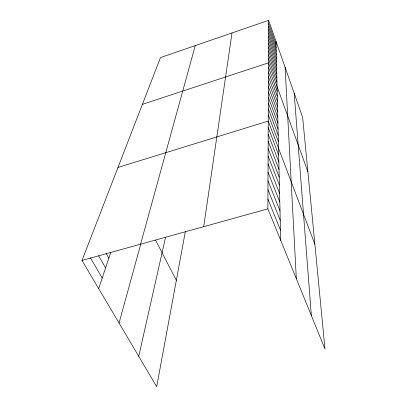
<?xml version="1.0" encoding="UTF-8"?>
<svg xmlns="http://www.w3.org/2000/svg" width="407" height="407" viewBox="0 0 407 407"><rect width="100%" height="100%" fill="white"/><g stroke="black" fill="none" stroke-linecap="round" stroke-linejoin="round"><path stroke-width="0.61" d="M268.645 20.35L302.635 117.343L324.995 349.058L267.882 208.857L268.645 20.35L160.485 57.575L82.005 260.439L156.695 386.65L185.419 231.201M203.714 226.663L232.015 32.957M138.736 356.303L165.456 237.744M140.583 244.185L195.253 45.609M119.053 323.041L140.786 244.002M98.687 288.629L110.78 252.325M142.389 104.35L268.478 62.851L307.885 171.779M117.989 167.43L268.238 121.067L314.876 244.22M82.005 260.439L267.882 208.857M90.425 257.845L102.208 278.057M98.626 255.8L105.586 267.918M106.054 253.276L108.832 258.175M155.581 240.161L176.343 280.326M267.923 199.074L280.474 230.143M267.964 189.723L280.24 220.365M267.999 180.779L280.021 210.999M268.035 172.212L279.807 202.02M268.065 163.996L279.599 193.401M268.096 156.115L279.4 185.129M268.127 148.55L279.212 177.172M268.157 141.275L279.029 169.521M268.188 134.285L278.856 162.154M268.213 127.554L278.683 155.062M268.264 114.82L278.368 141.621M268.289 108.791L278.215 135.256M268.315 102.976L278.067 129.105M268.335 97.354L277.925 123.158M268.355 91.931L277.788 117.414M268.381 86.681L277.655 111.854M268.422 76.689L277.401 101.257M268.401 81.604L277.528 106.471M268.437 71.932L277.284 96.205M268.457 67.323L277.167 91.31M268.493 58.756L276.948 82.204M268.523 50.9L276.75 73.845M268.508 54.772L276.846 77.966M268.554 43.473L276.562 65.934M268.539 47.136L276.653 69.836M268.584 36.432L276.384 58.425M268.569 39.906L276.47 62.129M268.61 29.752L276.211 51.302M268.595 33.048L276.297 54.818M268.635 23.408L276.053 44.526M268.62 26.536L276.129 47.868M294.175 93.208L311.345 315.552M285.119 67.359L296.327 278.678M275.971 41.26L280.718 240.364"/></g></svg>
